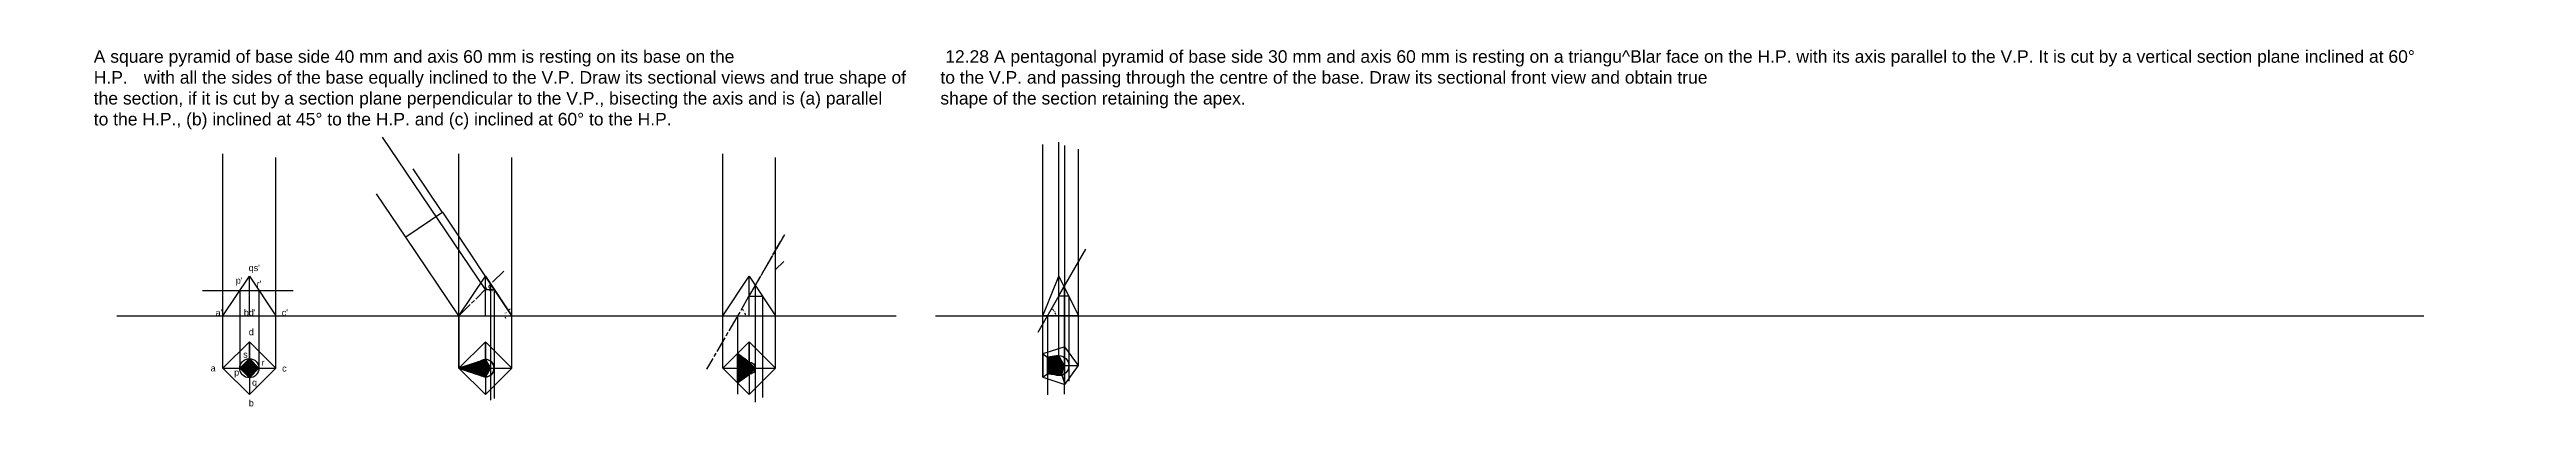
# Model space of a CAD drawing. Header units: millimetres. Extents: x 186 to 71940, y -203 to 575.
# Drawn here: x 29219 to 32971, y -138 to 403 of the extents above; entities that cross this region are included whole.
import ezdxf

# ---------------------------------------------------------------- set-up
doc = ezdxf.new("R2010")
doc.units = ezdxf.units.MM
doc.header["$MEASUREMENT"] = 0
doc.linetypes.add('ACAD_ISO08W100', pattern=[36, 24, -3, 6, -3])
doc.styles.get("Standard").update_dxf_attribs({"font": 'arial.ttf'})
doc.dimstyles.get("Standard").update_dxf_attribs({"dimscale": 10, "dimtxt": 0.18, "dimasz": 0.18, "dimexe": 0.18, "dimexo": 0.0625, "dimgap": 0.09, "dimtad": 0, "dimtih": 1, "dimtoh": 1, "dimdec": 1, "dimzin": 0, "dimdsep": 46, "dimtxsty": 'Standard', "dimcen": 0.09, "dimadec": 0, "dimazin": 0, "dimtfac": 1, "dimtdec": 1, "dimtofl": 0, "dimtmove": 0, "dimatfit": 3, "dimfxl": 1, "dimtolj": 1, "dimtzin": 0, "dimarcsym": 0})

# ---------------------------------------------------------------- blocks, each defined once
blk = doc.blocks.new('*D107')
at = {"color": 0, "lineweight": -2, "transparency": 16777216}
for start, end in [(103.4581, 113.5741), (190.116, 200.232)]:
    blk.add_arc((29918.9, -0.4), 10.2, start, end, dxfattribs=at)
at = {"color": 0, "lineweight": -3, "transparency": 16777216}
for points in [[(29915, 8.7), (29914.7, 9.2), (29913.2, 8.1)], [(29908.6, -2.2), (29909.2, -2.2), (29908.7, -0.4)]]:
    blk.add_solid(points, dxfattribs=at)
at = {"layer": 'Defpoints', "color": 0, "lineweight": -3, "transparency": 16777216}
for p in [(29814.3, 156.5), (29910.8, 5.8), (29320.9, -0.4), (29918.9, -0.4), (30501.1, -0.4)]:
    blk.add_point(p, dxfattribs=at)
at = {"color": 0, "lineweight": -3, "transparency": 16777216, "insert": (29909.9, 4.4), "char_height": 1.8, "attachment_point": 5}
blk.add_mtext('\\A1;56°', dxfattribs=at)
blk = doc.blocks.new('*D109')
at = {"color": 0, "linetype": 'ACAD_ISO08W100', "lineweight": -2, "transparency": 16777216}
for start, end in [(40.4427, 51.4123), (8.4828, 20.4705)]:
    blk.add_arc((30261, -0.4), 12.2, start, end, dxfattribs=at)
at = {"color": 0, "linetype": 'ACAD_ISO08W100', "lineweight": -3, "transparency": 16777216}
for points in [[(30268.4, 8.9), (30268.7, 9.4), (30267.1, 10.1)], [(30273.3, 1.4), (30272.7, 1.4), (30273.1, -0.4)]]:
    blk.add_solid(points, dxfattribs=at)
at = {"layer": 'Defpoints', "color": 0, "linetype": 'ACAD_ISO08W100', "lineweight": -3, "transparency": 16777216}
for p in [(30332, 122.1), (30272.4, 3.8), (29320.9, -0.4), (30501.1, -0.4), (30214.1, -81.3)]:
    blk.add_point(p, dxfattribs=at)
at = {"color": 0, "linetype": 'ACAD_ISO08W100', "lineweight": -3, "transparency": 16777216, "insert": (30271.5, 5.7), "char_height": 1.8, "attachment_point": 5}
blk.add_mtext('\\A1;60°', dxfattribs=at)
blk = doc.blocks.new('*D110')
at = {"color": 0, "lineweight": -2, "transparency": 16777216}
for start, end in [(40.0141, 51.887), (8.113, 20.9176)]:
    blk.add_arc((30730.5, -0.2), 12.7, start, end, dxfattribs=at)
at = {"color": 0, "lineweight": -3, "transparency": 16777216}
for points in [[(30738.1, 9.5), (30738.5, 10), (30736.8, 10.8)], [(30743.4, 1.6), (30742.8, 1.5), (30743.2, -0.2)]]:
    blk.add_solid(points, dxfattribs=at)
at = {"layer": 'Defpoints', "color": 0, "lineweight": -3, "transparency": 16777216}
for p in [(30742.4, 4.1), (30747.8, 29.8), (30715.8, -25.7), (30723.5, -0.2), (30777.8, -0.2)]:
    blk.add_point(p, dxfattribs=at)
at = {"color": 0, "lineweight": -3, "transparency": 16777216, "insert": (30741.5, 6.1), "char_height": 1.8, "attachment_point": 5}
blk.add_mtext('\\A1;60°', dxfattribs=at)
blk = doc.blocks.new('*D116')
at = {"color": 0, "lineweight": -2, "transparency": 16777216}
blk.add_line((29885.7, 37.8), (29887.5, 37.8), dxfattribs=at)
for start, end in [(14.901, 30.1777), (345.2565, 0.0787)]:
    blk.add_arc((29878.9, 39.6), 6.98, start, end, dxfattribs=at)
at = {"color": 0, "lineweight": -3, "transparency": 16777216}
for points in [[(29884.7, 42.9), (29885.2, 43.3), (29883.8, 44.5)], [(29885.9, 41.4), (29885.4, 41.4), (29885.9, 39.6)]]:
    blk.add_solid(points, dxfattribs=at)
at = {"layer": 'Defpoints', "color": 0, "lineweight": -3, "transparency": 16777216}
for p in [(29878.9, 39.6), (29884.9, 43.1), (29892.2, 39.6), (29908.6, 69.3), (29838.9, -0.4)]:
    blk.add_point(p, dxfattribs=at)
at = {"color": 0, "lineweight": -3, "transparency": 16777216, "insert": (29890.2, 37.8), "char_height": 1.8, "attachment_point": 5}
blk.add_mtext('\\A1;45°', dxfattribs=at)

msp = doc.modelspace()

# ---------------------------------------------------------------- hatches: boundary and pattern name
at = {"lineweight": -3, "true_color": 0xffffff, "transparency": 33554483}
h = msp.add_hatch(color=7, dxfattribs=at)
h.dxf.hatch_style = 1
h.paths.add_polyline_path([(29521.37, -66.83), (29506.9, -79.67), (29521.37, -79.67)], flags=17)
h.paths.add_polyline_path([(29521.37, -66.83), (29521.37, -65.2), (29506.9, -79.67)])
h.paths.add_polyline_path([(29521.37, -65.2), (29521.37, -66.83), (29535.85, -79.67)])
h.paths.add_polyline_path([(29521.37, -66.83), (29521.37, -79.67), (29535.85, -79.67)])
h.paths.add_polyline_path([(29521.37, -79.67), (29506.9, -79.67), (29521.37, -94.15)])
h.paths.add_polyline_path([(29535.85, -79.67), (29521.37, -79.67), (29521.37, -94.15)])
h = msp.add_hatch(dxfattribs=at)
h.set_pattern_fill('GRATE')
h.paths.add_polyline_path([(29878.91, -66.83), (29838.91, -79.67), (29878.91, -79.67)])
h.paths.add_polyline_path([(29878.91, -79.67), (29838.91, -79.67), (29878.91, -93)])
h = msp.add_hatch(dxfattribs=at)
h.set_pattern_fill('GRATE')
h.paths.add_polyline_path([(29878.91, -66.83), (29878.91, -79.67), (29886.91, -79.67)])
h.paths.add_polyline_path([(29886.91, -79.67), (29878.91, -79.67), (29878.91, -93)])
h = msp.add_hatch(dxfattribs=at)
h.set_pattern_fill('GRATE')
h.paths.add_polyline_path([(30269.32, -79.67), (30260.98, -79.67), (30260.98, -102.05), (30278.6, -88.96, -0.4142136)])
h.paths.add_polyline_path([(30278.6, -70.39), (30260.98, -57.29), (30260.98, -79.67), (30269.32, -79.67, -0.4142136)])
h.paths.add_polyline_path([(30278.6, -70.39, 0.4142136), (30269.32, -79.67), (30278.6, -79.67)], flags=17)
h.paths.add_polyline_path([(30278.6, -79.67), (30269.32, -79.67, 0.4142136), (30278.6, -88.96)], flags=17)
h.paths.add_polyline_path([(30287.88, -79.67), (30278.6, -79.67), (30278.6, -88.96)])
h.paths.add_polyline_path([(30278.6, -70.39), (30278.6, -79.67), (30287.88, -79.67)])
h = msp.add_hatch(color=7, dxfattribs=at)
h.dxf.hatch_style = 1
h.paths.add_polyline_path([(30743.35, -61.28), (30730.46, -63.2), (30737.23, -64.89, -0.118739)])
h.paths.add_polyline_path([(30747.78, -60.62), (30743.35, -61.28, 0.118739), (30737.23, -64.89), (30747.78, -67.51)])
h.paths.add_polyline_path([(30750.26, -83.43, -0.0348918), (30749.17, -83.7), (30737.23, -86.68, 0.0692043), (30740.6, -89.15), (30752.41, -90.05)])
h.paths.add_polyline_path([(30737.23, -86.68), (30730.46, -88.37), (30740.6, -89.15, -0.0692043)])
h.paths.add_polyline_path([(30755.82, -75.79), (30750.26, -83.43), (30752.41, -90.05)])
h.paths.add_polyline_path([(30747.78, -60.62), (30747.78, -67.51), (30749.72, -67.99, -0.0176869), (30750.26, -68.14), (30755.82, -75.79)])
h = msp.add_hatch(dxfattribs=at)
h.set_pattern_fill('GRATE')
h.paths.add_polyline_path([(30747.78, -75.79), (30730.46, -63.2), (30730.46, -88.37)])
h.paths.add_polyline_path([(30747.78, -75.79), (30730.46, -88.37), (30750.26, -83.43)])
h.paths.add_polyline_path([(30755.82, -75.79), (30747.78, -75.79), (30750.26, -83.43)])
h.paths.add_polyline_path([(30750.26, -68.14, 0.0787017), (30747.78, -67.75), (30747.78, -75.79), (30755.82, -75.79)])
h.paths.add_polyline_path([(30747.78, -67.75), (30747.78, -67.51), (30730.46, -63.2), (30747.78, -75.79)])

# ---------------------------------------------------------------- linework, layer by layer
at = {"color": 5, "lineweight": -3}
for p, q in [((29878.91, 39.61), (29723.35, 270.23)), ((29814.11, 156.36), (29769.78, 222.09)), ((29758.48, 118.85), (29714.15, 184.57)), ((29450.59, 37.9), (29587.55, 37.9)), ((29521.37, -65.2), (29506.9, -79.67)), ((29535.85, -79.67), (29521.37, -65.2)), ((29506.9, -79.67), (29521.37, -94.15)), ((29521.37, -94.15), (29535.85, -79.67))]:
    msp.add_line(p, q, dxfattribs=at)
at = {"color": 240, "linetype": 'Continuous', "lineweight": -3, "true_color": 0xed1f24}
for p, q in [((29481.37, -79.67), (29481.37, 244.88)), ((29561.37, -79.67), (29561.37, 239.37)), ((29838.91, -79.67), (29838.91, 244.88)), ((29918.91, -79.67), (29918.91, 239.37)), ((30238.6, -79.67), (30238.6, 244.88)), ((30318.6, -79.67), (30318.6, 239.37))]:
    msp.add_line(p, q, dxfattribs=at)
at = {"color": 1, "lineweight": -3}
for p, q in [((30723.51, -58.15), (30723.51, 259.24)), ((30723.51, -93.42), (30723.51, 244.53)), ((30747.78, -75.79), (30747.78, 262.62)), ((30757.05, -47.26), (30757.05, 257.77)), ((30777.78, -75.79), (30777.78, 251.88)), ((29878.91, 39.61), (29892.23, 39.63)), ((29886.91, 47.61), (29886.91, -128.01)), ((29892.23, 39.63), (29892.23, -125.59)), ((30287.88, 45.69), (30287.88, -130.99)), ((29838.91, -0.39), (29838.91, -79.67)), ((30260.98, -0.39), (30260.98, -118.97)), ((30730.46, -0.24), (30730.46, -119.9)), ((30757.05, -104.32), (30757.05, -0.24)), ((30278.6, -70.39), (30260.98, -57.29)), ((30287.88, -79.67), (30278.6, -70.39)), ((30278.6, -70.39), (30278.6, -88.96)), ((30260.98, -102.05), (30278.6, -88.96)), ((30278.6, -88.96), (30287.88, -79.67))]:
    msp.add_line(p, q, dxfattribs=at)
at = {"color": 2, "lineweight": -3}
for p, q in [((29814.31, 156.51), (29758.48, 118.85)), ((29918.91, -0.39), (29814.31, 156.51)), ((29838.91, -0.39), (29758.48, 118.85))]:
    msp.add_line(p, q, dxfattribs=at)
at = {"color": 7, "linetype": 'ACAD_ISO08W100', "lineweight": -3, "true_color": 0xffffff}
for p, q in [((30332.01, 122.11), (30214.08, -81.28)), ((30278.6, 29.61), (30332.01, 122.11)), ((30331.02, 82.03), (30318.6, 69.61)), ((30318.6, 69.61), (30331.02, 82.03))]:
    msp.add_line(p, q, dxfattribs=at)
at = {"color": 5, "lineweight": -3, "true_color": 0x0000ff}
for q in [(30788.65, 100.55), (30715.75, -25.71)]:
    msp.add_line((30747.78, 29.76), q, dxfattribs=at)
at = {"color": 7, "linetype": 'Continuous', "lineweight": -3, "true_color": 0xffffff}
for p, q in [((29450.59, 37.9), (29587.55, 37.9)), ((29481.37, -0.39), (29521.37, 59.61)), ((29521.37, 59.61), (29561.37, -0.39)), ((29521.37, -0.39), (29521.37, 59.61)), ((29838.91, -0.39), (29878.91, 59.61)), ((29878.91, -0.39), (29878.91, 59.61)), ((29878.91, 59.61), (29918.91, -0.39)), ((30238.6, -0.39), (30278.6, 59.61)), ((30278.6, -0.39), (30278.6, 59.61)), ((30278.6, 59.61), (30318.6, -0.39)), ((29320.86, -0.39), (30501.1, -0.39)), ((29506.9, -79.67), (29521.37, -66.83)), ((29521.37, -39.67), (29521.37, -119.67)), ((29521.37, -66.83), (29521.37, -39.67)), ((29521.37, -66.83), (29535.85, -79.67)), ((29878.91, -39.67), (29878.91, -119.67)), ((29878.91, -66.83), (29878.91, -39.67)), ((30278.6, -39.67), (30278.6, -119.67)), ((30278.6, -66.83), (30278.6, -39.67)), ((29481.37, -79.67), (29561.37, -79.67)), ((29521.37, -94.15), (29506.9, -79.67)), ((29535.85, -79.67), (29521.37, -94.15)), ((29838.91, -79.67), (29918.91, -79.67)), ((30238.6, -79.67), (30318.6, -79.67))]:
    msp.add_line(p, q, dxfattribs=at)
at = {"color": 1, "linetype": 'Continuous', "lineweight": -3}
for p, q in [((29506.9, 37.9), (29506.9, -79.67)), ((29535.85, 37.9), (29535.85, -79.67))]:
    msp.add_line(p, q, dxfattribs=at)
at = {"color": 5, "linetype": 'ACAD_ISO08W100', "lineweight": -3, "true_color": 0x0000ff}
msp.add_line((29838.91, -0.39), (29908.55, 69.26), dxfattribs=at)
at = {"color": 51, "lineweight": -3, "true_color": 0xf7f281}
for p, q in [((29878.91, 39.61), (29892.23, 39.61)), ((29892.23, 39.61), (29892.23, -79.67)), ((30747.78, 29.76), (30762.78, 29.76)), ((30762.78, 29.76), (30762.78, -99.31)), ((29878.91, -66.35), (29838.91, -79.67)), ((29886.91, -79.67), (29878.91, -66.35)), ((30747.78, -60.62), (30730.46, -63.2)), ((30730.46, -63.2), (30730.46, -88.37)), ((30755.82, -75.79), (30747.78, -60.62)), ((30730.46, -88.37), (30752.41, -90.05)), ((30752.41, -90.05), (30755.82, -75.79))]:
    msp.add_line(p, q, dxfattribs=at)
at = {"color": 7, "lineweight": -3}
for p, q in [((30723.51, -0.24), (30747.78, 59.76)), ((30747.78, -0.24), (30747.78, 59.76)), ((30747.78, 59.76), (30777.78, -0.24)), ((30560.77, -0.24), (31183.95, -0.24)), ((30560.77, -0.24), (32815.66, -0.24)), ((30777.78, -0.24), (30723.51, -0.24))]:
    msp.add_line(p, q, dxfattribs=at)
at = {"color": 7, "lineweight": -3, "true_color": 0xffffff}
for p, q in [((30755.82, 43.68), (30755.82, -118.99)), ((29838.91, -79.67), (29878.91, -66.83)), ((29878.91, -66.83), (29886.91, -79.67)), ((30723.51, -58.15), (30747.78, -75.79)), ((30730.46, -88.37), (30730.46, -63.2)), ((30730.46, -63.2), (30749.72, -67.99)), ((30755.82, -75.79), (30750.26, -68.14)), ((29878.91, -93), (29838.91, -79.67)), ((29886.91, -79.67), (29878.91, -93)), ((30723.51, -93.42), (30747.78, -75.79)), ((30750.26, -83.43), (30730.46, -88.37)), ((30747.78, -75.79), (30777.78, -75.79)), ((30747.78, -75.79), (30757.05, -104.32)), ((30747.78, -75.79), (30747.78, -75.79)), ((30755.82, -75.79), (30750.26, -83.43))]:
    msp.add_line(p, q, dxfattribs=at)
at = {"color": 1, "lineweight": -3}
msp.add_lwpolyline([(30278.6, 29.61), (30298.6, 29.61), (30298.6, -123.87)], dxfattribs=at)
at = {"color": 7, "linetype": 'Continuous', "lineweight": -3, "true_color": 0xffffff}
for points in [[(29481.37, -79.67), (29521.37, -119.67), (29561.37, -79.67), (29521.37, -39.67)], [(29838.91, -79.67), (29878.91, -119.67), (29918.91, -79.67), (29878.91, -39.67)], [(30238.6, -79.67), (30278.6, -119.67), (30318.6, -79.67), (30278.6, -39.67)]]:
    msp.add_lwpolyline(points, close=True, dxfattribs=at)
at = {"color": 7, "lineweight": -3}
msp.add_lwpolyline([(30777.78, -75.79), (30757.05, -47.26), (30723.51, -58.15), (30723.51, -93.42), (30757.05, -104.32)], close=True, dxfattribs=at)
at = {"color": 1, "linetype": 'Continuous', "lineweight": -3}
msp.add_circle((29521.37, -79.67), 14.48, dxfattribs=at)
at = {"color": 51, "lineweight": -3, "true_color": 0xf7f281}
for centre, radius in [((29878.91, -79.67), 13.32), ((30747.78, -75.79), 15.17)]:
    msp.add_circle(centre, radius, dxfattribs=at)
at = {"color": 1, "lineweight": -3}
msp.add_circle((30278.6, -79.67), 9.28, dxfattribs=at)
msp.add_arc((29878.91, -79.67), 13.32, 270, 90, dxfattribs=at)
at = {"color": 7, "lineweight": -3, "true_color": 0xffffff}
for start, end in [(72, 90), (280.00662, 288)]:
    msp.add_arc((30747.78, -75.79), 8.04, start, end, dxfattribs=at)

# ---------------------------------------------------------------- texts
at = {"color": 7, "true_color": 0xffffff, "attachment_point": 1}
for s, width, gutter_width, heights, insert, char_height in [('A square pyramid of base side 40 mm and axis 60 mm is resting on its base on the \\PH.P.^Iwith all the sides of the base equally inclined to the V.P. Draw its sectional views and true shape of \\Pthe section, if it is cut by a section plane perpendicular to the V.P., bisecting the axis and is (a) parallel \\Pto the H.P., (b) inclined at 45° to the H.P. and (c) inclined at 60° to the H.P.', 38495.3296, 94.86, [151.75], (29285.63, 401.85), 18.971), (' 12.28 A pentagonal pyramid of base side 30 mm and axis 60 mm is resting on a triangu^Blar face on the H.P. with its axis parallel to the V.P. It is cut by a vertical section plane inclined at 60° \\Pto the V.P. and passing through the centre of the base. Draw its sectional front view and obtain true \\Pshape of the section retaining the apex.', 38495.3296, 94.86, [151.75], (30568.31, 401.85), 18.971), ("qs'", 2266.8489, 48.94, [0], (29520.33, 77.16), 9.789), ("p'", 2266.8489, 48.94, [0], (29500.79, 58), 9.789), ("r'", 2266.8489, 48.94, [0], (29532.38, 52.88), 9.789), ("a'", 2266.8489, 48.94, [0], (29470.18, 9.4), 9.789), ("bd'", 2266.8489, 48.94, [0], (29512.96, 9.4), 9.789), ("c'", 2266.8489, 48.94, [0], (29570.49, 9.4), 9.789), ('d', 2266.8489, 48.94, [0], (29520.55, -19.95), 9.79), ('s', 2266.8489, 48.94, [0], (29511.97, -53.97), 9.79), ('r', 2266.8489, 48.94, [0], (29539.9, -66.25), 9.79), ('a', 2266.8489, 48.94, [0], (29462.75, -74.71), 9.79), ('p', 2266.8489, 48.94, [0], (29498.41, -80.98), 9.79), ('q', 2266.8489, 48.94, [0], (29525.44, -96.24), 9.79), ('c', 2266.8489, 48.94, [0], (29570.99, -74.94), 9.79), ('b', 2266.8489, 48.94, [0], (29520.55, -127.63), 9.79)]:
    msp.add_mtext_dynamic_manual_height_columns(s, width=width, gutter_width=gutter_width, heights=heights, dxfattribs=dict(at, insert=insert, char_height=char_height))

# ---------------------------------------------------------------- dimensions: what is measured, and where the dimension line sits
at = {"color": 2, "lineweight": -3}
dim = msp.add_angular_dim_2l(base=(29910.81, 5.83), line1=((29918.91, -0.39), (29814.31, 156.51)), line2=((29320.86, -0.39), (30501.1, -0.39)), dimstyle='Standard', dxfattribs=at)
dim.commit()
dim.dimension.update_dxf_attribs({"geometry": '*D107', "text_midpoint": (29909.91, 4.43)})
at = {"color": 7, "linetype": 'ACAD_ISO08W100', "lineweight": -3, "true_color": 0xffffff}
dim = msp.add_angular_dim_2l(base=(30272.42, 3.77), line1=((30332.01, 122.11), (30214.08, -81.28)), line2=((29320.86, -0.39), (30501.1, -0.39)), dimstyle='Standard', dxfattribs=at)
dim.commit()
dim.dimension.update_dxf_attribs({"geometry": '*D109', "text_midpoint": (30271.52, 5.68)})
at = {"color": 5, "lineweight": -3}
dim = msp.add_angular_dim_2l(base=(29884.95, 43.1), line1=((29838.91, -0.39), (29908.55, 69.26)), line2=((29878.91, 39.61), (29892.23, 39.63)), dimstyle='Standard', dxfattribs=at)
dim.commit()
dim.dimension.update_dxf_attribs({"geometry": '*D116', "text_midpoint": (29890.15, 37.83)})
at = {"color": 7, "lineweight": -3, "true_color": 0xffffff}
dim = msp.add_angular_dim_2l(base=(30742.41, 4.11), line1=((30747.78, 29.76), (30715.75, -25.71)), line2=((30777.78, -0.24), (30723.51, -0.24)), dimstyle='Standard', dxfattribs=at)
dim.commit()
dim.dimension.update_dxf_attribs({"geometry": '*D110', "text_midpoint": (30741.48, 6.12)})

doc.saveas('drawing.dxf')
